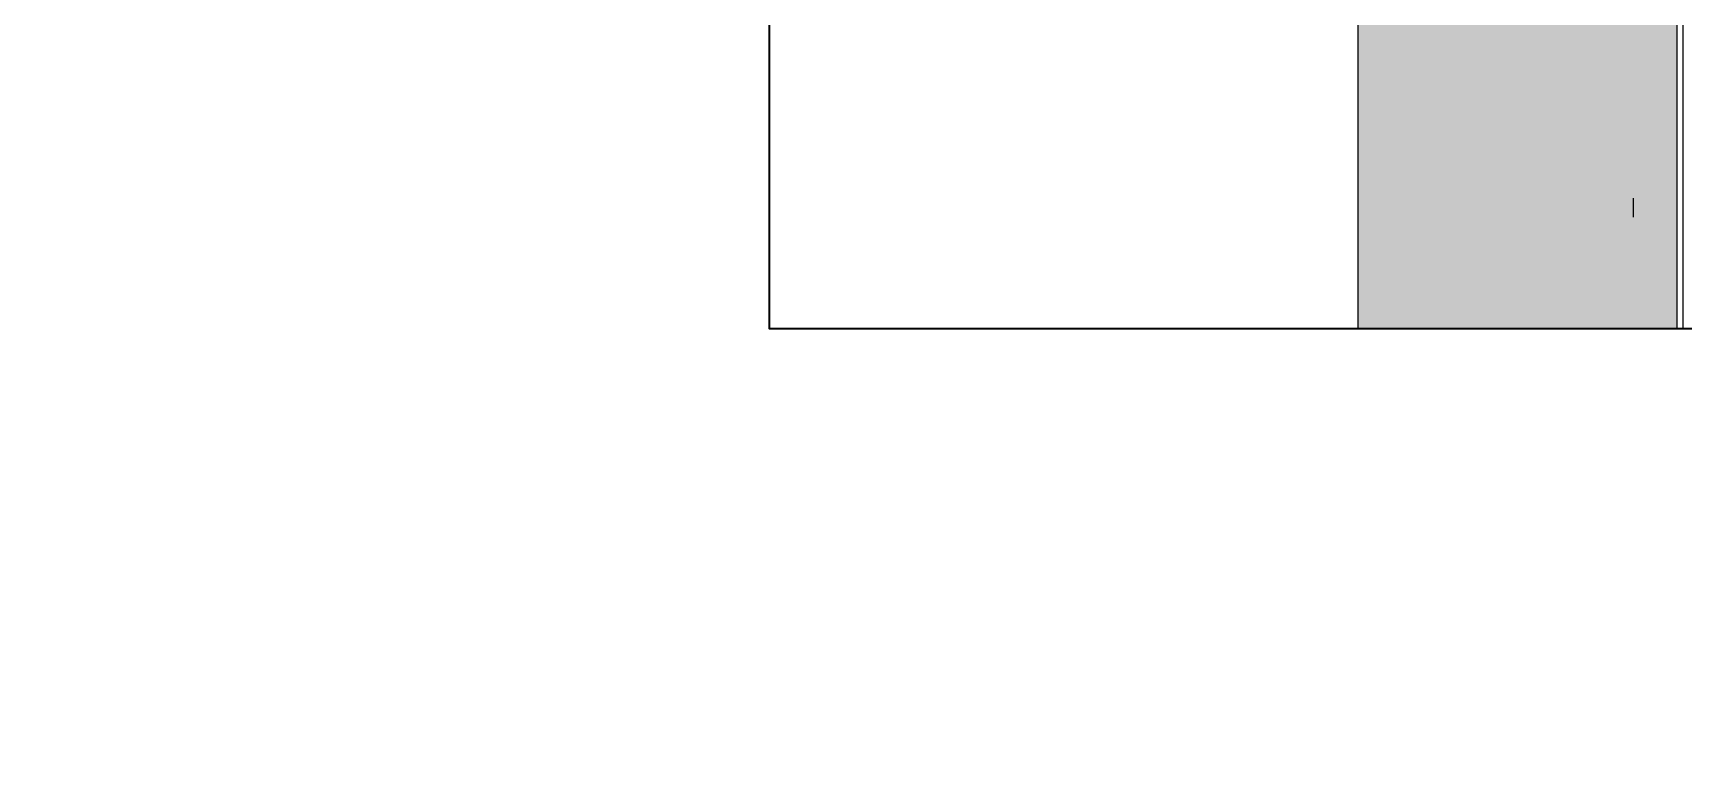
# Model space of a CAD drawing. Header units: inches. Extents: x -20.7 to 76.3, y -55.2 to 19.1.
# Drawn here: x 40 to 42.057, y -40.193 to -39.281 of the extents above; entities that cross this region are included whole.
import ezdxf

# ---------------------------------------------------------------- set-up
doc = ezdxf.new("R2010")
doc.units = ezdxf.units.IN
doc.header["$MEASUREMENT"] = 0
for name, color, linetype, lineweight in [('.ATI-HATCH', 7, 'Continuous', 0), ('G-ANNO-TTLB', 7, 'Continuous', 0), ('T', 7, 'Continuous', 0), ('TYVEK', 7, 'Continuous', 0)]:
    doc.layers.add(name, color=color, linetype=linetype, lineweight=lineweight)

msp = doc.modelspace()

# ---------------------------------------------------------------- hatches: boundary and pattern name
at = {"layer": '.ATI-HATCH', "true_color": 0x848484, "transparency": 33554559}
msp.add_hatch(color=252, dxfattribs=at).paths.add_polyline_path([(42.0478, -39.6492), (42.0492, -38.023), (41.8143, -37.4521), (41.5583, -37.3042), (41.5587, -38.067), (41.6511, -38.1224), (41.6507, -39.6492)])
at = {"layer": 'G-ANNO-TTLB', "true_color": 0xff00ff, "transparency": 33554687}
h = msp.add_hatch(color=6, dxfattribs=at)
edge = h.paths.add_edge_path()
edge.add_spline(control_points=[(71.8573, -54.9456), (71.8573, -54.9456), (31.1572, -54.9456), (31.1572, -54.9456), (31.1572, -54.9456), (31.1572, -20.8103), (31.1572, -20.8103), (31.1572, -20.8103), (71.8573, -20.8103), (71.8573, -20.8103), (71.8573, -20.8103), (71.8573, -54.9456), (71.8573, -54.9456)], knot_values=[0, 0, 0, 0, 1, 1, 1, 2, 2, 2, 3, 3, 3, 4, 4, 4, 4], degree=3, periodic=0)
edge = h.paths.add_edge_path()
edge.add_spline(control_points=[(31.2823, -20.9353), (31.2823, -20.9353), (31.2823, -54.8205), (31.2823, -54.8205), (31.2823, -54.8205), (71.7322, -54.8205), (71.7322, -54.8205), (71.7322, -54.8205), (71.7322, -20.9353), (71.7322, -20.9353), (71.7322, -20.9353), (31.2823, -20.9353), (31.2823, -20.9353)], knot_values=[0, 0, 0, 0, 1, 1, 1, 2, 2, 2, 3, 3, 3, 4, 4, 4, 4], degree=3, periodic=0)
edge.add_line((31.2823, -20.9353), (31.2823, -20.9353))

# ---------------------------------------------------------------- linework, layer by layer
at = {"layer": '.ATI-HATCH'}
msp.add_lwpolyline([(42.0478, -39.6492), (42.0492, -38.023), (41.8143, -37.4521), (41.5583, -37.3042), (41.5587, -38.067), (41.6511, -38.1224), (41.6507, -39.6492)], close=True, dxfattribs=at)
at = {"layer": 'G-ANNO-TTLB'}
for points in [[(71.8573, -54.9456), (71.8573, -54.9456), (31.1572, -54.9456), (31.1572, -54.9456), (31.1572, -54.9456), (31.1572, -20.8103), (31.1572, -20.8103), (31.1572, -20.8103), (71.8573, -20.8103), (71.8573, -20.8103), (71.8573, -20.8103), (71.8573, -54.9456), (71.8573, -54.9456)], [(31.2823, -20.9353), (31.2823, -20.9353), (31.2823, -54.8205), (31.2823, -54.8205), (31.2823, -54.8205), (71.7322, -54.8205), (71.7322, -54.8205), (71.7322, -54.8205), (71.7322, -20.9353), (71.7322, -20.9353), (71.7322, -20.9353), (31.2823, -20.9353), (31.2823, -20.9353)]]:
    msp.add_open_spline(points, degree=3, knots=[0, 0, 0, 0, 1, 1, 1, 2, 2, 2, 3, 3, 3, 4, 4, 4, 4], dxfattribs=at)
at = {"layer": 'T', "color": 3, "lineweight": 25, "true_color": 0x00ff00}
msp.add_line((41.9933, -39.4867), (41.9933, -39.5101), dxfattribs=at)
at = {"layer": 'TYVEK', "color": 18, "lineweight": 35, "true_color": 0x000000}
msp.add_lwpolyline([(44.5449, -36.7303), (44.5449, -39.6492), (40.9174, -39.6492), (40.9174, -36.7303)], close=True, dxfattribs=at)
at = {"layer": 'TYVEK', "color": 3, "lineweight": 25, "true_color": 0x00ff00}
msp.add_lwpolyline([(42.0551, -38.0306), (42.0551, -38.0343), (42.0551, -39.6492)], dxfattribs=at)
at = {"layer": 'TYVEK', "color": 1, "lineweight": 25, "true_color": 0xff0000}
msp.add_lwpolyline([(42.0478, -38.3376), (42.0478, -39.6492), (41.6507, -39.6492), (41.6507, -38.1107), (42.0432, -38.335)], close=True, dxfattribs=at)

doc.saveas('drawing.dxf')
